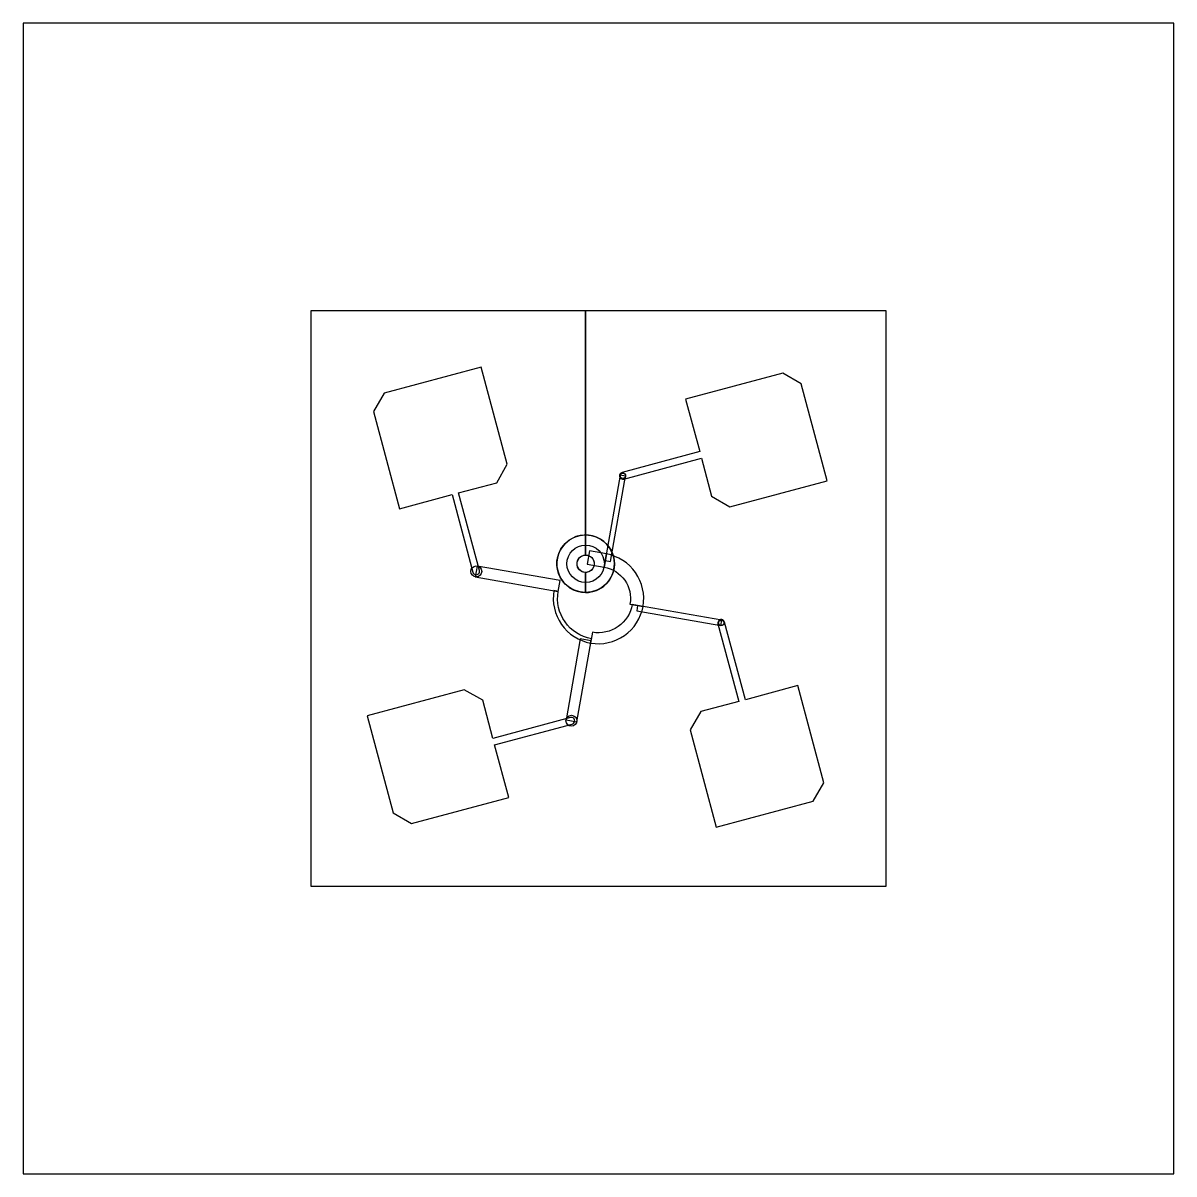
# Model space of a CAD drawing. Extents: x -20 to 20, y -20 to 20.
import ezdxf

# ---------------------------------------------------------------- set-up
doc = ezdxf.new("R2010")
doc.units = 0
for name, color, linetype in [('ANTENNAS_ONLY', 40, 'CONTINUOUS'), ('LAYER_2', 230, 'CONTINUOUS'), ('LAYER_3', 20, 'CONTINUOUS')]:
    doc.layers.add(name, color=color, linetype=linetype)

msp = doc.modelspace()

# ---------------------------------------------------------------- linework, layer by layer
at = {"layer": 'ANTENNAS_ONLY'}
for points in [[(20, -20), (20, 20), (-20, 20), (-20, -20), (20, -20)], [(0.233, 1.321), (0.42, 1.288), (0.942, 4.25), (0.755, 4.283), (0.233, 1.321)], [(0.273, 1.547), (-0.318, 1.651), (-0.398, 1.198), (0.193, 1.094), (0.273, 1.547)], [(-1.399, 0.247), (-1.333, 0.621), (-4.217, 1.129), (-4.283, 0.755), (-1.399, 0.247)], [(1.36, -0.24), (1.327, -0.427), (4.25, -0.942), (4.283, -0.755), (1.36, -0.24)], [(-0.26, -1.473), (-0.634, -1.407), (-1.129, -4.217), (-0.755, -4.283), (-0.26, -1.473)]]:
    msp.add_lwpolyline(points, close=True, dxfattribs=at)
for points in [[(10, -10), (10, 10), (-0.447, 10), (-0.447, 1.507, -0.414214), (-0.147, 1.207, -2.414214), (-0.447, 1.507), (-0.447, 10), (-10, 10), (-10, -10), (10, -10)], [(-6.911, 3.121), (-5.086, 3.61), (-4.363, 0.912, 1), (-4.137, 0.973), (-4.86, 3.671), (-3.538, 4.025), (-3.17, 4.663), (-4.073, 8.036), (-7.446, 7.133), (-7.815, 6.494), (-6.911, 3.121)], [(3.028, 6.928), (3.517, 5.103), (0.818, 4.38, 1), (0.879, 4.153), (3.577, 4.876), (3.931, 3.555), (4.57, 3.186), (7.943, 4.09), (7.039, 7.463), (6.401, 7.831), (3.028, 6.928)], [(0.193, 1.094, -0.414214), (1.094, -0.193), (1.547, -0.273, 0.414214), (0.273, 1.547), (0.193, 1.094)], [(-0.247, -1.399, -0.414214), (-1.399, 0.247), (-1.547, 0.273, 0.414214), (-0.273, -1.547), (-0.247, -1.399)], [(-0.207, -1.173), (-0.273, -1.547, 0.414214), (1.547, -0.273), (1.173, -0.207, -0.414214), (-0.207, -1.173)], [(6.928, -3.028), (5.103, -3.517), (4.38, -0.818, 1), (4.153, -0.879), (4.876, -3.577), (3.555, -3.931), (3.186, -4.57), (4.09, -7.943), (7.463, -7.039), (7.831, -6.401), (6.928, -3.028)], [(-3.121, -6.911), (-3.61, -5.086), (-0.912, -4.363, 1), (-0.973, -4.137), (-3.671, -4.86), (-4.025, -3.538), (-4.663, -3.17), (-8.036, -4.073), (-7.133, -7.446), (-6.494, -7.815), (-3.121, -6.911)]]:
    msp.add_lwpolyline(points, format="xyb", close=True, dxfattribs=at)
for centre, radius in [((0.849, 4.266), 0.095), ((-0.447, 1.207), 0.65), ((-0.447, 1.207), 0.3), ((-4.25, 0.942), 0.19), ((4.266, -0.849), 0.095), ((-0.942, -4.25), 0.19)]:
    msp.add_circle(centre, radius, dxfattribs=at)
at = {"layer": 'LAYER_2'}
msp.add_lwpolyline([(10, 10), (-0.447, 10), (-0.447, 2.207, -0.414214), (0.553, 1.207, -2.414214), (-0.447, 2.207), (-0.447, 10), (-10, 10), (-10, -10), (10, -10), (10, 10)], format="xyb", close=True, dxfattribs=at)
at = {"layer": 'LAYER_3'}
msp.add_lwpolyline([(0.553, 1.207, 2.414214), (-0.447, 0.207), (-0.447, 0.907, -2.414214), (-0.147, 1.207, -0.414214), (-0.447, 0.907), (-0.447, 0.207, 0.414214), (0.553, 1.207)], format="xyb", close=True, dxfattribs=at)
msp.add_circle((-0.447, 1.207), 1, dxfattribs=at)

doc.saveas('drawing.dxf')
